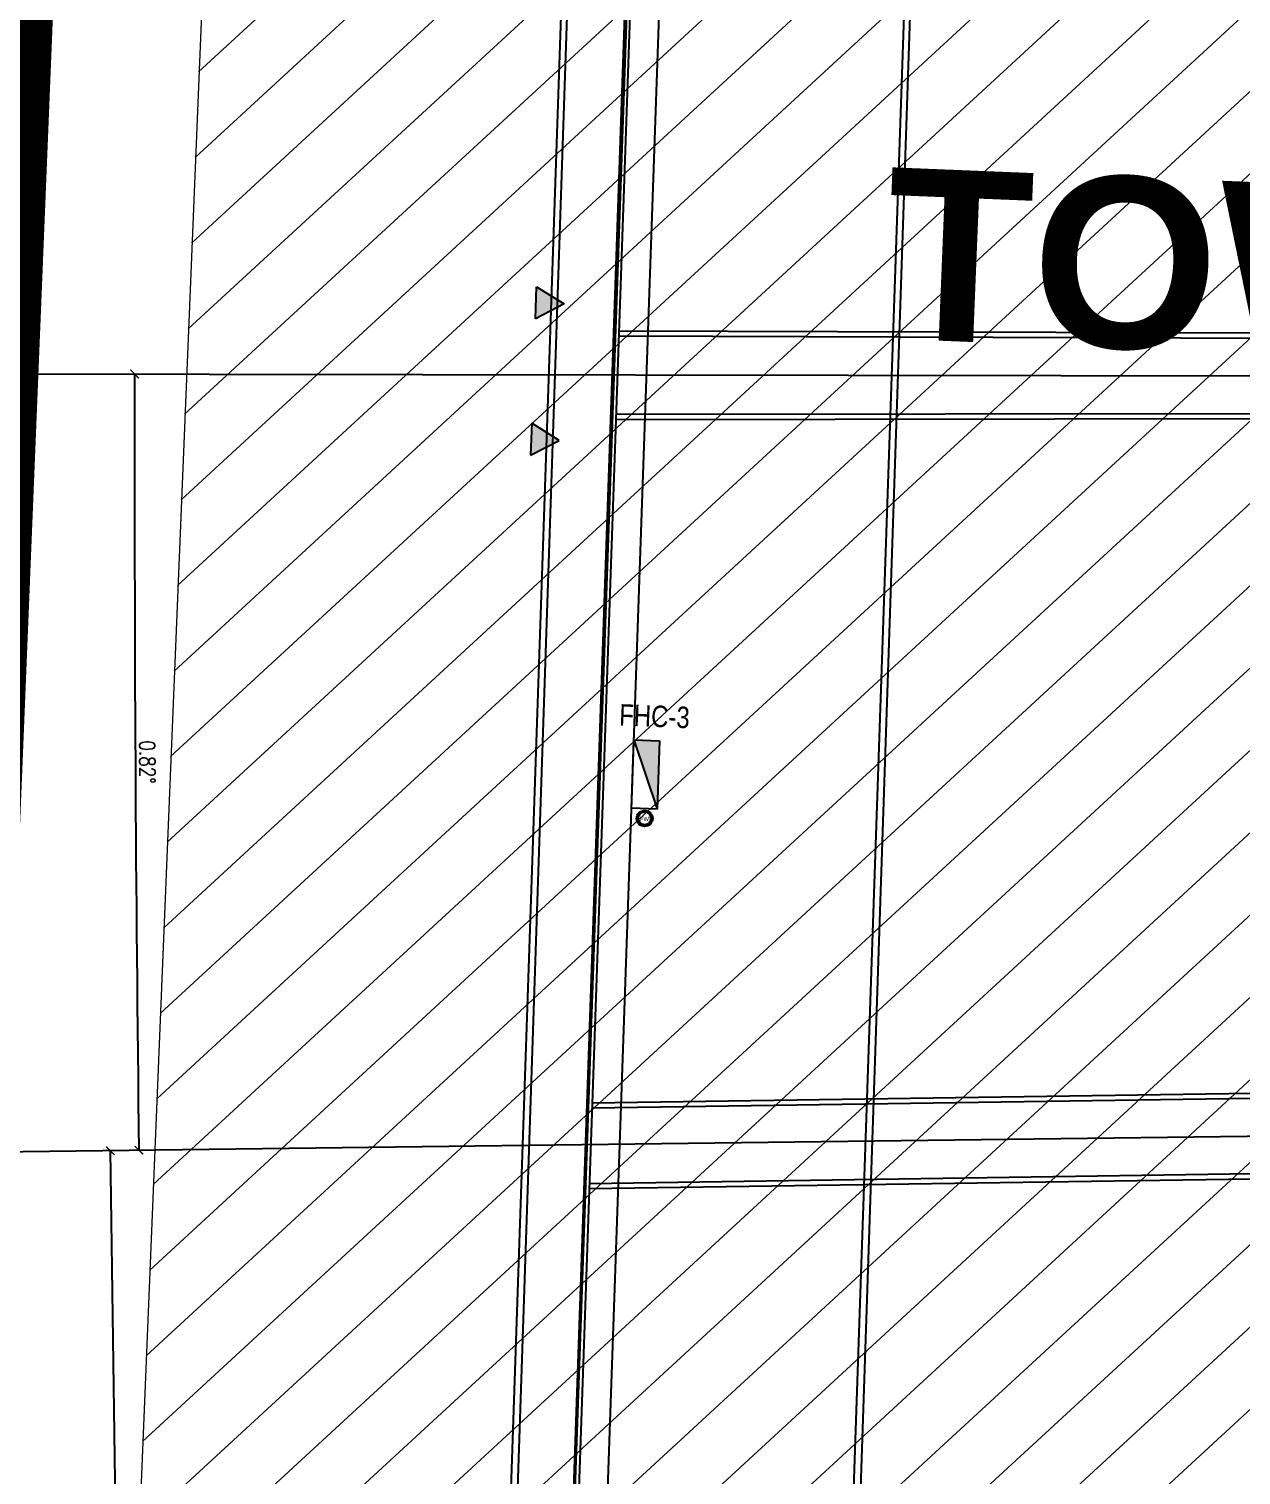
# Model space of a CAD drawing. Extents: x -678889171 to 586587, y -792238163 to 335485.
# Drawn here: x -678799404 to -678785252, y -792058257 to -792041371 of the extents above; entities that cross this region are included whole.
import ezdxf
from ezdxf.enums import TextEntityAlignment as Align

# ---------------------------------------------------------------- set-up
doc = ezdxf.new("R2010")
doc.units = 0
doc.header["$MEASUREMENT"] = 0
doc.layers.get('0').update_dxf_attribs({"color": 8})
for name, color, linetype in [('A-FLOR-PATT', 252, 'Continuous'), ('A-SITE-PATT', 252, 'Continuous'), ('A-WALL', 252, 'Continuous')]:
    doc.layers.add(name, color=color, linetype=linetype)
for name, color, linetype, lineweight in [('BASEMENT3 LAYOUT$0$A-TABL-TEXT', 252, 'Continuous', 30), ('BASEMENT3 LAYOUT$0$HATCH6', 252, 'Continuous', 15), ('BASEMENT3 LAYOUT$0$HATCH7', 252, 'Continuous', 15)]:
    doc.layers.add(name, color=color, linetype=linetype, lineweight=lineweight)
doc.styles.add('BASEMENT3 LAYOUT$0$EN-SB', font='swissb.ttf')
doc.styles.add('Ground floor Towers$0$$Bas01-Rname$0$EN-SC', font='swissc.ttf')
doc.styles.add('Ground floor Towers$0$$Bas01-Rname$0$EN-SCL', font='swisscl.ttf')
doc.styles.add('Ground floor Towers$0$04-Ground Floor$0$V2-lower ground$0$LEVEL  FOR LICENSE LOWER GR$0$$LG- LEVEL$0$AR-SR', font='sarb.shx')
doc.styles.add('MtXpl_Arial_Unicode_', font='ARIALUNI.ttf')
doc.styles.add('XR-Axis$0$MOD-E-TEXT', font='romans.shx', dxfattribs={"width": 0.8, "height": 1.8})

# ---------------------------------------------------------------- blocks, each defined once
blk = doc.blocks.new('A$C61C61320')
at = {"layer": 'BASEMENT3 LAYOUT$0$HATCH7'}
h = blk.add_hatch(dxfattribs=at)
h.set_pattern_fill('JIS_WOOD', color=256, scale=1000, style=0)
h.set_pattern_definition([(45, (-95575.72641586163, -175160.5677797335), (-499.9999991609842, 499.9999991609843), [])])
edge = h.paths.add_edge_path()
edge.add_line((-93671.42387769371, -154054.9431899884), (-93352.28011348587, -174711.9075518902))
edge.add_line((-93352.28011348587, -174711.9075518902), (-49398.28305342048, -174321.9428492732))
edge.add_arc((-49194.7644366367, -173977.2776182104), 400.2673467584944, 239.4389137010584, 436.7722825904112)
edge.add_line((-49103.17453308101, -173587.6300358392), (-49353.17453308101, -169321.0603725039))
edge.add_arc((765187.6152318742, -69570.4512780355), 820625.9088071947, 178.5717505264322, 186.9818142228341, ccw=False)
edge.add_line((-55183.34322072996, -49116.28952082794), (-86992.42594180122, -47875.38068783496))
edge.add_line((-86992.42594180116, -47875.38068783496), (-86999.8191618316, -136404.81269691))
edge.add_line((-86999.81916183163, -136404.81269691), (-87007.19406194473, -152784.6622732603))
edge.add_line((-87007.19406194473, -152784.6622732603), (-93671.42387769371, -154054.9431899884))
at = {"layer": 'BASEMENT3 LAYOUT$0$A-TABL-TEXT', "const_width": 500}
blk.add_lwpolyline([(-88972.05171104963, 22775.97554144054), (13087.40149203665, 22211.71815820993), (12977.94017466274, -133203.5437077869), (15397.77637988678, -244279.008176838), (7656.957292334409, -250604.5168011433), (-62676.49176812707, -239864.7054035134), (-80695.52998699364, -235653.5139011407), (-118847.6494075342, -234162.0357504327), (-129624.8318891085, -222084.4801378573), (-129624.8318891085, -153058.7582305309), (-104567.4960696057, -152628.6520064768), (-88972.05156734609, -151257.049707202)], close=True, dxfattribs=at)
at = {"layer": 'BASEMENT3 LAYOUT$0$HATCH6'}
blk.add_line((-87007.19406194473, -152785.2838427984), (-86972.05156583316, -74732.86398215502), dxfattribs=at)
at = {"layer": 'BASEMENT3 LAYOUT$0$HATCH7', "style": 'BASEMENT3 LAYOUT$0$EN-SB'}
blk.add_text('TOWER (c)', height=2000, dxfattribs=at).set_placement((-78887.92252541962, -107748.5389761185))
blk = doc.blocks.new('2')
at = {"layer": 'BASEMENT3 LAYOUT$0$A-TABL-TEXT', "const_width": 500}
blk.add_lwpolyline([(28948.80459054373, 254973.3362460719), (131008.25779363, 254409.0788628413), (130898.7964762561, 98993.81699684449), (133318.6326814801, -12081.64747220662), (125577.8135939278, -18407.15609651199), (55244.36453346629, -7667.34469888208), (37225.32631459972, -3456.153196509345), (-926.7931059408002, -1964.675045801327), (-11703.97558751516, 10112.88056677405), (-11703.97558751516, 79138.60247410042), (13353.36023198767, 79568.70869815454), (28948.80473424727, 80940.3109974293)], close=True, dxfattribs=at)
at = {"layer": 'BASEMENT3 LAYOUT$0$HATCH7', "style": 'BASEMENT3 LAYOUT$0$EN-SB'}
blk.add_text('TOWER (c)', height=2000, dxfattribs=at).set_placement((39032.93377617374, 124448.8217285129))
blk = doc.blocks.new('XR-Axis$0$_ArchTick')
at = {"const_width": 0.15}
blk.add_lwpolyline([(-0.5, -0.5), (0.5, 0.5)], dxfattribs=at)
blk = doc.blocks.new('GR')
at = {"layer": 'A-FLOR-PATT'}
for points in [[(5195.820917821635, 139864.8256386288), (4868.131068671792, 139673.5130888064), (4865.911098782759, 140046.9873111819)], [(5204.318428264378, 138267.7797064351), (4874.377451115317, 138455.1832297567), (4876.597421004844, 138081.7090073812)], [(6521.954815077625, 134011.6640049759), (6517.199615304954, 134811.6498723981), (6217.204915021658, 134809.8666724833)]]:
    blk.add_hatch(color=256, dxfattribs=at).paths.add_polyline_path(points)
for p, q in [((5518.166476646962, 84174.95330901134), (4285.73937771246, 256354.3693902435)), ((5411.207674454898, 84113.37185683055), (4287.263117527589, 256355.6587855571)), ((9437.223438388435, 80139.55793711904), (8303.774919828837, 253838.3082441636)), ((9546.729276875696, 80198.828844029), (8303.855086190513, 253837.7829043713)), ((5420.802595191664, 210516.5467058235), (6007.774562881619, 102748.400200604)), ((5478.214131996414, 201931.1180669083), (6062.894859292079, 103558.7548676541)), ((5898.517282962377, 121129.1799841613), (5632.192982000735, 165933.9594057671)), ((6298.362622544926, 121156.3879219012), (6032.209546453552, 165932.3615134888)), ((-9155, 138475), (35875, 140235)), ((4868.131068671792, 139673.5130888064), (4865.911098782759, 140046.9873111819)), ((4865.911098782759, 140046.9873111819), (5195.820917821635, 139864.8256386288)), ((5195.820917821635, 139864.8256386288), (4868.131068671792, 139673.5130888064)), ((5848.830453197472, 139575.0292568734), (13712.13436261727, 139868.8509882389)), ((5851.070861256885, 139515.0711000327), (13717.40180981779, 139809.0059403269)), ((5852.478276170266, 138598.9925553627), (13751.55190529485, 138929.6735156954)), ((5854.987873560603, 138539.0450623297), (13754.06150268519, 138869.7260226623)), ((5204.318428264378, 138267.7797064351), (4874.377451115317, 138455.1832297567)), ((4874.377451115317, 138455.1832297567), (4876.597421004844, 138081.7090073812)), ((4876.597421004844, 138081.7090073812), (5204.318428264378, 138267.7797064351)), ((6217.204915021658, 134809.8666724833), (6517.199615304954, 134811.6498723981)), ((6221.96011479433, 134009.8808050612), (6217.204915021658, 134809.8666724833)), ((6217.204915021658, 134809.8666724833), (6521.954815077625, 134011.664004976)), ((6517.199615304954, 134811.6498723981), (6521.954815077625, 134011.664004976)), ((6521.954815077625, 134011.664004976), (6221.96011479433, 134009.8808050612)), ((-9155, 129265), (36270, 131690)), ((14115.38173746658, 131006.3096484573), (5902.465640182607, 130550.9245651298)), ((14118.70348092061, 130946.4016688517), (5902.822683082661, 130490.8522005003)), ((14167.42238491177, 130067.7513013266), (5908.059312283323, 129609.790852625)), ((14170.7441283658, 130007.843321721), (5908.416355183377, 129549.7184879955))]:
    blk.add_line(p, q, dxfattribs=at)
for radius in [93.75, 75.00000000000001]:
    blk.add_circle((6379.107414325226, 133898.0979369498), radius, dxfattribs=at)
for centre, radius, start, end in [((634916.9041188295, 163648.5854152596), 635183.4028297284, 182.2382693658531, 183.0558172554043), ((6379.107414325226, 133898.0979369498), 84.37500000000011, 3.748971594363531, 183.7489715943636), ((6379.107414325226, 133898.0979369498), 84.37500000000011, 183.7489715943636, 3.748971594363531), ((1268932.314817688, 197568.9526030345), 1270440.359082518, 183.0592306180446, 183.4563385392134)]:
    blk.add_arc(centre, radius, start, end, dxfattribs=at)
for p, xscale, yscale, zscale, rotation in [((218.1123819042241, 138841.3486074208), 100, 100, 100, 92.2382693658531), ((302.4630197215756, 129767.734968054), 100, 100, 100, 93.05923061804464), ((636.6841543025002, 129787.7261216108), 99.99999999999999, 99.99999999999999, 99.99999999999999, 273.0558172554043)]:
    blk.add_blockref('XR-Axis$0$_ArchTick', p, dxfattribs=dict(at, xscale=xscale, yscale=yscale, zscale=zscale, rotation=rotation))
at = {"layer": 'A-FLOR-PATT', "style": 'MtXpl_Arial_Unicode_', "width": 0.8}
blk.add_text('FHC-3', height=250, dxfattribs=at).set_placement((6034.400168734675, 134970.7285840013))
blk.add_text('FWR', height=49.99999999999999, rotation=3.748971594359796, dxfattribs=at).set_placement((6323.704597016782, 133864.7696437781))
at = {"layer": 'A-FLOR-PATT', "insert": (551.100660804288, 134320.2564377204), "char_height": 180, "attachment_point": 5, "rotation": 272.6470433106287, "style": 'XR-Axis$0$MOD-E-TEXT'}
blk.add_mtext('\\A1;0.82°', dxfattribs=at)
at = {"layer": 'A-FLOR-PATT', "style": 'Ground floor Towers$0$04-Ground Floor$0$V2-lower ground$0$LEVEL  FOR LICENSE LOWER GR$0$$LG- LEVEL$0$AR-SR', "flags": 12}
for tag, p in [('L', (30296.07288644527, 72859.53473235783)), ('P', (30237.50458115668, 72203.99769414036))]:
    blk.add_attdef(tag, text='', height=500, dxfattribs=at).set_placement(p, align=Align.RIGHT)
at = {"layer": 'A-FLOR-PATT'}
for tag, p, height, style in [('N', (85492.25876324323, 56633.4995742733), 250, 'Ground floor Towers$0$$Bas01-Rname$0$EN-SC'), ('N', (89389.48149106537, 56633.4995742733), 250, 'Ground floor Towers$0$$Bas01-Rname$0$EN-SC'), ('N', (94597.61363499537, 56633.4995742733), 250, 'Ground floor Towers$0$$Bas01-Rname$0$EN-SC'), ('AN', (85922.66280553787, 56313.08159666645), 200, 'Ground floor Towers$0$$Bas01-Rname$0$EN-SCL'), ('AN', (89819.88553336001, 56313.08159666645), 200, 'Ground floor Towers$0$$Bas01-Rname$0$EN-SCL'), ('AN', (95028.01767729002, 56313.08159666645), 200, 'Ground floor Towers$0$$Bas01-Rname$0$EN-SCL'), ('SN', (85299.47460008037, 56025.08594095582), 200, 'Ground floor Towers$0$$Bas01-Rname$0$EN-SCL'), ('F', (85927.04975899268, 56008.67972904726), 200, 'Ground floor Towers$0$$Bas01-Rname$0$EN-SCL'), ('SN', (89196.69732790251, 56025.08594095582), 200, 'Ground floor Towers$0$$Bas01-Rname$0$EN-SCL'), ('F', (89824.27248681482, 56008.67972904726), 200, 'Ground floor Towers$0$$Bas01-Rname$0$EN-SCL'), ('SN', (94404.82947183252, 56025.08594095582), 200, 'Ground floor Towers$0$$Bas01-Rname$0$EN-SCL'), ('F', (95032.40463074483, 56008.67972904726), 200, 'Ground floor Towers$0$$Bas01-Rname$0$EN-SCL')]:
    blk.add_attdef(tag, p, '', height=height, dxfattribs=dict(at, style=style))
at = {"layer": 'A-FLOR-PATT', "style": 'Ground floor Towers$0$$Bas01-Rname$0$EN-SCL', "width": 0.8}
for p in [(85305.16036184286, 56295.1433535593), (89202.383089665, 56295.1433535593), (94410.51523359501, 56295.1433535593)]:
    blk.add_attdef('FN', p, '', height=250, dxfattribs=at)

msp = doc.modelspace()

# ---------------------------------------------------------------- block references
at = {"layer": 'A-SITE-PATT', "rotation": 357.6731745000001}
for name, p in [('2', (-678833487.1858103, -792167746.3685482, -212772)), ('A$C61C61320', (-678706236.4347705, -791940527.995869, -212772))]:
    msp.add_blockref(name, p, dxfattribs=at)

# ---------------------------------------------------------------- next in the draw order: block references
at = {"layer": 'A-WALL', "rotation": 357.6731745000001}
msp.add_blockref('GR', (-678804025.0995113, -792184118.4910543, -212772), dxfattribs=at)

doc.saveas('drawing.dxf')
